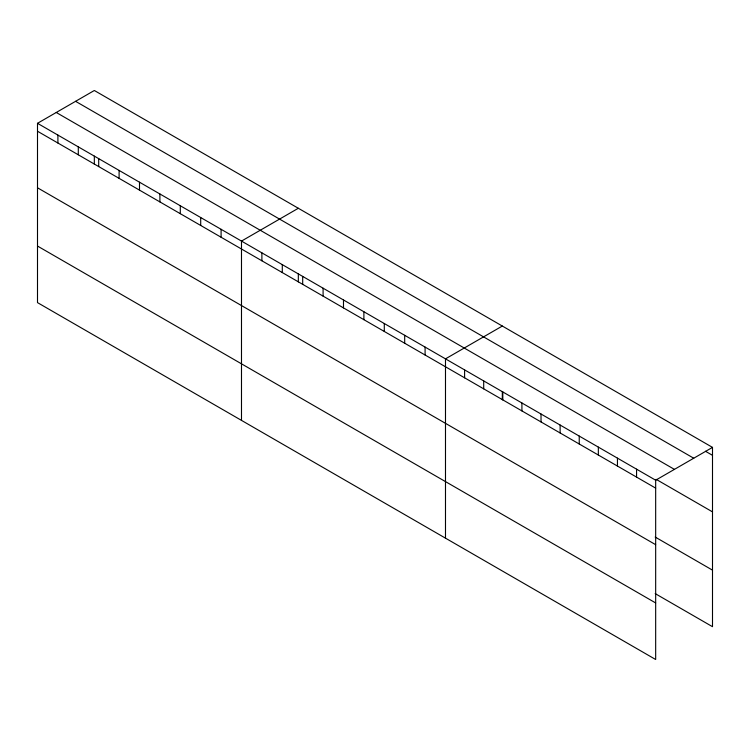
<?xml version="1.0" encoding="UTF-8"?>
<svg xmlns="http://www.w3.org/2000/svg" width="750" height="750" viewBox="0 0 750 750"><rect width="100%" height="100%" fill="white"/><g stroke="black" fill="none" stroke-linecap="round" stroke-linejoin="round"><path stroke-width="1.12" d="M37.5 123.309L655.669 480.206L655.669 659.503L37.5 302.616L37.5 123.309L94.331 90.497L712.5 447.384L712.5 626.691L655.181 593.597M298.331 208.266L241.491 241.088L241.491 420.384M502.322 326.044L445.491 358.856L445.491 538.162M655.669 480.206L712.5 447.384M705.459 451.256L712.5 455.316M75.581 101.325L693.741 458.222M56.259 112.481L674.419 469.378M656.184 479.363L712.5 511.875M37.5 131.241L655.669 488.128M655.181 537.047L712.5 570.141M37.5 187.791L655.669 544.688M37.5 246.056L655.669 602.953M636.562 469.172L636.562 477.103M617.447 458.137L617.447 466.069M598.341 447.113L598.341 455.034M579.234 436.078L579.234 444.009M560.128 425.044L560.128 432.975M541.022 414.019L541.022 421.941M521.916 402.984L521.916 410.916M502.809 391.95L502.809 399.881M502.322 391.669L502.322 399.666M483.703 380.925L483.703 388.847M464.597 369.891L464.597 377.822M425.091 347.081L425.091 355.012M404.691 335.306L404.691 343.238M384.291 323.522L384.291 331.453M363.891 311.747L363.891 319.678M343.491 299.972L343.491 307.903M323.091 288.197L323.091 296.119M302.691 276.412L302.691 284.344M298.331 273.891L298.331 281.897M282.291 264.637L282.291 272.569M261.891 252.863L261.891 260.794M221.091 229.303L221.091 237.234M200.7 217.528L200.7 225.459M180.3 205.753L180.3 213.684M159.9 193.969L159.9 201.9M139.5 182.194L139.5 190.125M119.1 170.419L119.1 178.35M98.7 158.644L98.7 166.566M94.331 156.122L94.331 164.119M78.3 146.859L78.3 154.791M57.9 135.084L57.9 143.016"/></g></svg>
